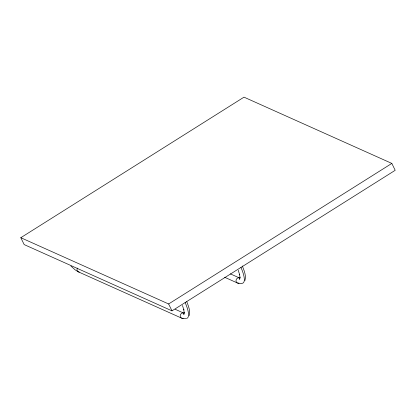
<?xml version="1.0" encoding="UTF-8"?>
<svg xmlns="http://www.w3.org/2000/svg" width="416" height="416" viewBox="0 0 416 416"><rect width="100%" height="100%" fill="white"/><g stroke="black" fill="none" stroke-linecap="round" stroke-linejoin="round"><path stroke-width="0.62" d="M184.252 312.286L183.804 314.517L184.023 313.872M189.129 315.692C190.606 310.944 188.417 306.025 186.753 301.647M240.053 277.15L239.606 279.38L239.824 278.736M244.93 280.556C246.438 275.605 244.093 270.499 242.31 265.964M20.8 237.702L244.005 97.157L391.83 163.42L395.2 170.3L171.995 310.851L24.17 244.587L20.8 237.702L168.626 303.966L171.995 310.851M168.626 303.966L391.83 163.42M185.765 318.739L181.917 318.25M237.718 283.114L240.89 283.707L242.19 283.317A28.054 7.483 57.8 0 0 240.947 267.426M230.381 273.879L239.871 278.132A2.735 2.449 -65.9 0 0 236.044 280.218A2.735 2.449 -65.9 0 0 239.008 283.078M224.676 277.28L237.13 282.864M175.172 309.286L184.07 313.269A2.735 2.449 -65.9 0 0 180.248 315.354A2.735 2.449 -65.9 0 0 183.206 318.214M181.329 318.001L78.13 271.742L74.942 269.719L70.902 266.027M238.254 270.317L239.689 274.841L239.543 274.321L240.027 277.784M182.452 305.453L183.888 309.977L183.742 309.457L184.226 312.92M79.357 272.069A2.735 2.449 -65.9 0 1 77.412 268.091M185.146 302.562A28.054 7.483 57.8 0 1 186.389 318.453"/></g></svg>
